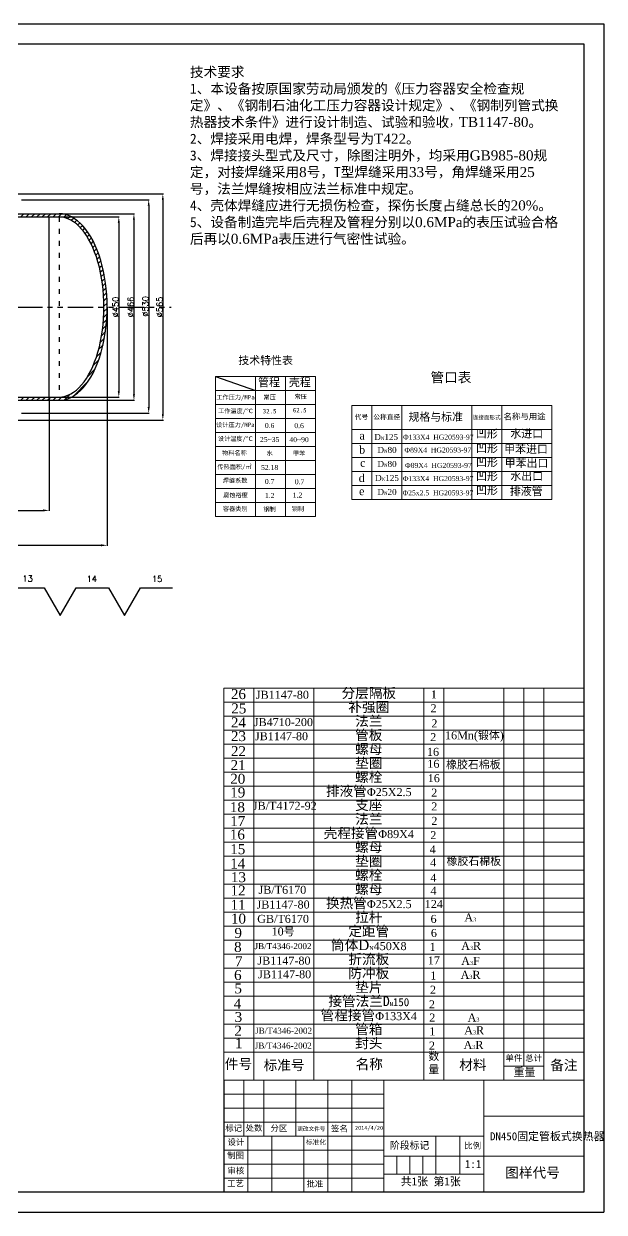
# Model space of a CAD drawing. Header units: millimetres. Extents: x 109 to 4315, y -1665 to 1305.
# Drawn here: x 2864 to 4315, y -1665 to 1305 of the extents above; entities that cross this region are included whole.
import ezdxf

# ---------------------------------------------------------------- set-up
doc = ezdxf.new("R2010")
doc.units = ezdxf.units.MM
doc.linetypes.add('ACAD_ISO03W100', pattern=[30, 12, -18])
doc.linetypes.add('PHANTOMX2', pattern=[127, 63.5, -12.7, 12.7, -12.7, 12.7, -12.7])
doc.layers.add('细实线', color=7, linetype='Continuous', lineweight=15)
doc.styles.get("Standard").update_dxf_attribs({"font": 'txt', "bigfont": 'gbcbig.shx'})
doc.dimstyles.new('ISO-25', dxfattribs={"dimtxt": 15, "dimasz": 15, "dimexe": 1.25, "dimexo": 0.625, "dimtad": 1, "dimtoh": 1, "dimtxsty": 'Standard', "dimcen": 10, "dimadec": 0, "dimazin": 0, "dimtfac": 1, "dimtmove": 0, "dimatfit": 3, "dimfxl": 0, "dimarcsym": 0})

# ---------------------------------------------------------------- blocks, each defined once
blk = doc.blocks.new('*D5')
at = {"color": 0, "lineweight": -2, "transparency": 16777216}
for p, q in [((2952.8, 822.1), (3102.5, 822.1)), ((3101.3, 807.1), (3101.3, 387.1)), ((2952.8, 372.1), (3102.5, 372.1))]:
    blk.add_line(p, q, dxfattribs=at)
at = {"color": 0, "lineweight": 25, "transparency": 16777216}
for points in [[(3098.8, 807.1), (3103.8, 807.1), (3101.3, 822.1)], [(3098.8, 387.1), (3103.8, 387.1), (3101.3, 372.1)]]:
    blk.add_solid(points, dxfattribs=at)
at = {"layer": 'Defpoints', "color": 0, "lineweight": 25, "transparency": 16777216}
for p in [(2952.2, 822.1), (2952.2, 372.1), (3101.3, 372.1)]:
    blk.add_point(p, dxfattribs=at)
at = {"color": 0, "lineweight": 25, "transparency": 16777216, "insert": (3093.1, 597.1), "char_height": 15, "attachment_point": 5, "rotation": 90}
blk.add_mtext('%%C450', dxfattribs=at)
blk = doc.blocks.new('*D6')
at = {"color": 0, "lineweight": -2, "transparency": 16777216}
for p, q in [((2952.8, 830.1), (3140.4, 830.1)), ((3139.1, 815.1), (3139.1, 379.1)), ((2952.8, 364.1), (3140.4, 364.1))]:
    blk.add_line(p, q, dxfattribs=at)
at = {"color": 0, "lineweight": 25, "transparency": 16777216}
for points in [[(3136.6, 815.1), (3141.6, 815.1), (3139.1, 830.1)], [(3136.6, 379.1), (3141.6, 379.1), (3139.1, 364.1)]]:
    blk.add_solid(points, dxfattribs=at)
at = {"layer": 'Defpoints', "color": 0, "lineweight": 25, "transparency": 16777216}
for p in [(2952.2, 830.1), (2952.2, 364.1), (3139.1, 364.1)]:
    blk.add_point(p, dxfattribs=at)
at = {"color": 0, "lineweight": 25, "transparency": 16777216, "insert": (3131, 597.1), "char_height": 15, "attachment_point": 5, "rotation": 90}
blk.add_mtext('%%C466', dxfattribs=at)
blk = doc.blocks.new('*D7')
at = {"color": 0, "lineweight": -2, "transparency": 16777216}
for p, q in [((2857.9, 865.3), (3177.3, 865.3)), ((3176, 850.3), (3176, 347.1)), ((2857.9, 332.1), (3177.3, 332.1))]:
    blk.add_line(p, q, dxfattribs=at)
at = {"color": 0, "lineweight": 25, "transparency": 16777216}
for points in [[(3173.5, 850.3), (3178.5, 850.3), (3176, 865.3)], [(3173.5, 347.1), (3178.5, 347.1), (3176, 332.1)]]:
    blk.add_solid(points, dxfattribs=at)
at = {"layer": 'Defpoints', "color": 0, "lineweight": 25, "transparency": 16777216}
for p in [(2857.2, 865.3), (2857.2, 332.1), (3176, 332.1)]:
    blk.add_point(p, dxfattribs=at)
at = {"color": 0, "lineweight": 25, "transparency": 16777216, "insert": (3167.9, 598.7), "char_height": 15, "attachment_point": 5, "rotation": 90}
blk.add_mtext('%%C530', dxfattribs=at)
blk = doc.blocks.new('*D8')
at = {"color": 0, "lineweight": -2, "transparency": 16777216}
for p, q in [((2755.8, 879.6), (3212.6, 879.6)), ((3211.3, 864.6), (3211.3, 329.6)), ((2755.8, 314.6), (3212.6, 314.6))]:
    blk.add_line(p, q, dxfattribs=at)
at = {"color": 0, "lineweight": 25, "transparency": 16777216}
for points in [[(3208.8, 864.6), (3213.8, 864.6), (3211.3, 879.6)], [(3208.8, 329.6), (3213.8, 329.6), (3211.3, 314.6)]]:
    blk.add_solid(points, dxfattribs=at)
at = {"layer": 'Defpoints', "color": 0, "lineweight": 25, "transparency": 16777216}
for p in [(2755.2, 879.6), (2755.2, 314.6), (3211.3, 314.6)]:
    blk.add_point(p, dxfattribs=at)
at = {"color": 0, "lineweight": 25, "transparency": 16777216, "insert": (3203.2, 597.1), "char_height": 15, "attachment_point": 5, "rotation": 90}
blk.add_mtext('%%C565', dxfattribs=at)
blk = doc.blocks.new('*D47')
at = {"color": 0, "lineweight": -2, "transparency": 16777216}
for p, q in [((2927.2, 371.5), (2927.2, 87.6)), ((2717.2, 343.4), (2717.2, 87.6)), ((2732.2, 88.8), (2912.2, 88.8))]:
    blk.add_line(p, q, dxfattribs=at)
at = {"color": 0, "lineweight": 25, "transparency": 16777216}
for points in [[(2732.2, 91.3), (2732.2, 86.3), (2717.2, 88.8)], [(2912.2, 91.3), (2912.2, 86.3), (2927.2, 88.8)]]:
    blk.add_solid(points, dxfattribs=at)
at = {"layer": 'Defpoints', "color": 0, "lineweight": 25, "transparency": 16777216}
for p in [(2927.2, 372.1), (2717.2, 344), (2927.2, 88.8)]:
    blk.add_point(p, dxfattribs=at)
at = {"color": 0, "lineweight": 25, "transparency": 16777216, "insert": (2822.2, 97), "char_height": 15, "attachment_point": 5}
blk.add_mtext('210', dxfattribs=at)
blk = doc.blocks.new('*D54')
at = {"color": 0, "lineweight": -2, "transparency": 16777216}
for p, q in [((282.2, 596.5), (282.2, 0.3)), ((3072.2, 596.5), (3072.2, 0.3)), ((297.2, 1.6), (3057.2, 1.6))]:
    blk.add_line(p, q, dxfattribs=at)
at = {"color": 0, "lineweight": 25, "transparency": 16777216}
for points in [[(297.2, 4.1), (297.2, -0.9), (282.2, 1.6)], [(3057.2, 4.1), (3057.2, -0.9), (3072.2, 1.6)]]:
    blk.add_solid(points, dxfattribs=at)
at = {"layer": 'Defpoints', "color": 0, "lineweight": 25, "transparency": 16777216}
for p in [(282.2, 597.1), (3072.2, 597.1), (3072.2, 1.6)]:
    blk.add_point(p, dxfattribs=at)
at = {"color": 0, "lineweight": 25, "transparency": 16777216, "insert": (1677.2, 9.7), "char_height": 15, "attachment_point": 5}
blk.add_mtext('6950', dxfattribs=at)

msp = doc.modelspace()

# ---------------------------------------------------------------- hatches: boundary and pattern name
at = {"lineweight": 25}
h = msp.add_hatch(dxfattribs=at)
h.set_pattern_fill('ANSI31', color=256, scale=3, style=0)
h.paths.add_polyline_path([(585.68, 830.112), (495.68, 830.112), (402.18, 830.112), (402.18, 822.112), (585.68, 822.112)])
edge = h.paths.add_edge_path()
edge.add_ellipse((402.18, 597.112), major_axis=(0, 225), ratio=0.49777778, start_angle=0, end_angle=180, ccw=False)
edge.add_line((402.18, 822.112), (402.18, 830.112))
edge.add_ellipse((402.18, 597.112), major_axis=(0, 233), ratio=0.51502146, start_angle=0, end_angle=180)
edge.add_line((402.18, 364.112), (402.18, 372.112))
h.paths.add_polyline_path([(585.68, 372.112), (402.18, 372.112), (402.18, 364.112), (585.68, 364.112)])
h.paths.add_polyline_path([(821.68, 830.112), (718.68, 830.112), (718.68, 822.112), (825.177, 822.112, -0.0371571)])
h.paths.add_polyline_path([(853.18, 830.112), (839.18, 830.112), (821.68, 830.112, 0.0371571), (825.177, 822.112), (853.18, 822.112)])
h.paths.add_polyline_path([(853.18, 830.112), (853.18, 822.112), (865.18, 822.112)])
h.paths.add_polyline_path([(853.18, 372.112), (718.68, 372.112), (718.68, 364.112), (808.68, 364.112), (853.18, 364.112)])
h.paths.add_polyline_path([(865.18, 372.112), (853.18, 372.112), (853.18, 364.112)])
h.paths.add_polyline_path([(1187.18, 372.112), (915.18, 372.112), (909.68, 372.112), (909.68, 364.112), (915.18, 364.112), (1187.18, 364.112)])
h.paths.add_polyline_path([(1777.18, 372.112), (1327.18, 372.112), (1212.18, 372.112), (1212.18, 364.112), (1328.764, 364.112), (1777.18, 364.112)])
h.paths.add_polyline_path([(2394.68, 372.112), (2382.18, 372.112), (2267.18, 372.112), (1817.18, 372.112), (1817.18, 364.112), (1967.18, 364.112), (2265.595, 364.112), (2382.18, 364.112), (2394.68, 364.112)])
h.paths.add_polyline_path([(2522.68, 372.112), (2407.18, 372.112), (2394.68, 372.112), (2394.68, 364.112), (2472.68, 364.112), (2472.68, 364.123), (2522.68, 364.123)])
h.paths.add_polyline_path([(2684.68, 372.112), (2679.18, 372.112), (2611.68, 372.112), (2611.68, 364.112), (2617.18, 364.112), (2664.43, 364.112), (2679.18, 364.112), (2684.68, 364.112)])
h.paths.add_polyline_path([(2952.18, 372.112), (2927.18, 372.112), (2741.18, 372.112), (2741.18, 364.112), (2755.18, 364.112), (2927.18, 364.112), (2952.18, 364.112)])
h.paths.add_polyline_path([(2741.18, 372.112), (2729.18, 372.112), (2741.18, 364.112)])
edge = h.paths.add_edge_path()
edge.add_ellipse((2952.18, 597.112), major_axis=(0, 233), ratio=0.51502146, start_angle=180, end_angle=270)
edge.add_line((3072.18, 597.112), (3064.18, 597.112))
edge.add_ellipse((2952.18, 597.112), major_axis=(0, 225), ratio=0.49777778, start_angle=180, end_angle=270, ccw=False)
edge.add_line((2952.18, 372.112), (2952.18, 364.112))
edge = h.paths.add_edge_path()
edge.add_ellipse((2952.18, 597.112), major_axis=(0, 233), ratio=0.51502146, start_angle=270, end_angle=360)
edge.add_line((2952.18, 830.112), (2952.18, 822.112))
edge.add_ellipse((2952.18, 597.112), major_axis=(0, 225), ratio=0.49777778, start_angle=270, end_angle=360, ccw=False)
edge.add_line((3064.18, 597.112), (3072.18, 597.112))
h.paths.add_polyline_path([(2952.18, 830.112), (2927.18, 830.112), (2741.18, 830.112), (2741.18, 822.112), (2927.18, 822.112), (2952.18, 822.112)])
h.paths.add_polyline_path([(2741.18, 830.112), (2729.18, 822.112), (2741.18, 822.112)])
h.paths.add_polyline_path([(2684.68, 830.112), (2679.18, 830.112), (2611.68, 830.112), (2407.18, 830.112), (2407.18, 822.112), (2611.68, 822.112), (2684.68, 822.112)])

# ---------------------------------------------------------------- linework, layer by layer
for p, q in [((108.629, 1304.933), (4313.629, 1304.933)), ((4313.629, 1304.933), (4313.629, -1665.067)), ((3342.65, 423.769), (3442.65, 388.769)), ((2835.139, -104.403), (2915.139, -104.403)), ((2915.139, -104.403), (2955.139, -173.685)), ((2955.139, -173.685), (2995.139, -104.403)), ((2995.139, -104.403), (3075.139, -104.403)), ((3075.139, -104.403), (3115.139, -173.685)), ((3115.139, -173.685), (3155.139, -104.403)), ((3155.139, -104.403), (3235.139, -104.403)), ((3363.629, -1335.067), (3363.629, -1615.067)), ((108.629, -1665.067), (4313.629, -1665.067))]:
    msp.add_line(p, q, dxfattribs=at)
at = {"lineweight": 30}
for p, q in [((233.629, 1254.933), (4263.629, 1254.933)), ((4263.629, 1254.933), (4263.629, -1615.067)), ((2729.18, 822.112), (2927.18, 822.112)), ((2741.18, 830.112), (2927.18, 830.112)), ((2927.18, 830.112), (2952.18, 830.112)), ((2927.18, 372.112), (2927.18, 822.112)), ((2927.18, 822.112), (2952.18, 822.112)), ((2729.18, 372.112), (2927.18, 372.112)), ((2741.18, 364.112), (2927.18, 364.112)), ((2927.18, 372.112), (2952.18, 372.112)), ((4263.629, -1615.067), (233.629, -1615.067))]:
    msp.add_line(p, q, dxfattribs=at)
at = {"linetype": 'ACAD_ISO03W100', "lineweight": 25}
msp.add_line((2952.18, 822.112), (2952.18, 372.112), dxfattribs=at)
at = {"linetype": 'PHANTOMX2', "lineweight": 25}
msp.add_line((1830.856, 597.112), (3232.02, 597.112), dxfattribs=at)
at = {"linetype": 'PHANTOMX2', "lineweight": 30}
msp.add_line((2927.18, 364.112), (2952.18, 364.112), dxfattribs=at)
at = {"lineweight": 30}
for major_axis, ratio in [((0, 233), 0.51502146), ((0, 225), 0.49777778)]:
    msp.add_ellipse((2952.18, 597.112), major_axis=major_axis, ratio=ratio, start_param=3.14159265, end_param=6.28318531, dxfattribs=at)
at = {"layer": '细实线'}
for p, q in [((3592.65, 423.769), (3342.65, 423.769)), ((3342.65, 423.769), (3342.65, 388.769)), ((3442.65, 73.769), (3442.65, 423.769)), ((3517.65, 73.769), (3517.65, 423.769)), ((3592.65, 388.769), (3592.65, 423.769)), ((3342.65, 353.769), (3342.65, 388.769)), ((3342.65, 388.769), (3592.65, 388.769)), ((3592.65, 353.769), (3592.65, 388.769)), ((3592.65, 353.769), (3342.65, 353.769)), ((3342.65, 353.769), (3342.65, 318.769)), ((3592.65, 318.769), (3592.65, 353.769)), ((4183.343, 350.718), (3683.343, 350.718)), ((3683.343, 350.718), (3683.343, 290.718)), ((3733.343, 115.718), (3733.343, 350.718)), ((3808.343, 115.718), (3808.343, 350.718)), ((3983.343, 115.718), (3983.343, 350.718)), ((4058.343, 115.718), (4058.343, 350.718)), ((4183.343, 290.718), (4183.343, 350.718)), ((3342.65, 283.769), (3342.65, 318.769)), ((3342.65, 318.769), (3592.65, 318.769)), ((3592.65, 283.769), (3592.65, 318.769)), ((3592.65, 283.769), (3342.65, 283.769)), ((3342.65, 283.769), (3342.65, 248.769)), ((3592.65, 248.769), (3592.65, 283.769)), ((3683.343, 255.718), (3683.343, 290.718)), ((3683.343, 290.718), (4183.343, 290.718)), ((4183.343, 255.718), (4183.343, 290.718)), ((3342.65, 213.769), (3342.65, 248.769)), ((3342.65, 248.769), (3592.65, 248.769)), ((3592.65, 213.769), (3592.65, 248.769)), ((4183.343, 255.718), (3683.343, 255.718)), ((3683.343, 255.718), (3683.343, 220.718)), ((4183.343, 220.718), (4183.343, 255.718)), ((3592.65, 213.769), (3342.65, 213.769)), ((3342.65, 213.769), (3342.65, 178.769)), ((3592.65, 178.769), (3592.65, 213.769)), ((3683.343, 185.718), (3683.343, 220.718)), ((3683.343, 220.718), (4183.343, 220.718)), ((4183.343, 185.718), (4183.343, 220.718)), ((3342.65, 143.769), (3342.65, 178.769)), ((3342.65, 178.769), (3592.65, 178.769)), ((3592.65, 143.769), (3592.65, 178.769)), ((4183.343, 185.718), (3683.343, 185.718)), ((3683.343, 185.718), (3683.343, 150.718)), ((4183.343, 150.718), (4183.343, 185.718)), ((3683.343, 115.718), (3683.343, 150.718)), ((3683.343, 150.718), (4183.343, 150.718)), ((4183.343, 115.718), (4183.343, 150.718)), ((3592.65, 143.769), (3342.65, 143.769)), ((3342.65, 143.769), (3342.65, 108.769)), ((3592.65, 108.769), (3592.65, 143.769)), ((3342.65, 73.769), (3342.65, 108.769)), ((3342.65, 108.769), (3592.65, 108.769)), ((3592.65, 73.769), (3592.65, 108.769)), ((3683.343, 115.718), (3733.343, 115.718)), ((3733.343, 115.718), (3808.343, 115.718)), ((3808.343, 115.718), (3883.343, 115.718)), ((3883.343, 115.718), (3983.343, 115.718)), ((3983.343, 115.718), (4058.343, 115.718)), ((4058.343, 115.718), (4183.343, 115.718)), ((3342.65, 73.769), (3442.65, 73.769)), ((3442.65, 73.769), (3517.65, 73.769)), ((3517.65, 73.769), (3592.65, 73.769)), ((4263.629, -355.067), (3363.629, -355.067)), ((3363.629, -355.067), (3363.629, -390.067)), ((3438.629, -1335.067), (3438.629, -355.067)), ((3588.629, -1335.067), (3588.629, -355.067)), ((3863.629, -1335.067), (3863.629, -355.067)), ((3913.629, -1335.067), (3913.629, -355.067)), ((4063.629, -1335.067), (4063.629, -355.067)), ((4113.629, -1300.067), (4113.629, -355.067)), ((4163.629, -1335.067), (4163.629, -355.067)), ((4263.629, -390.067), (4263.629, -355.067)), ((3363.629, -425.067), (3363.629, -390.067)), ((3363.629, -390.067), (4263.629, -390.067)), ((4263.629, -390.067), (4263.629, -425.067)), ((4263.629, -425.067), (3363.629, -425.067)), ((3363.629, -425.067), (3363.629, -460.067)), ((4263.629, -460.067), (4263.629, -425.067)), ((3363.629, -495.067), (3363.629, -460.067)), ((3363.629, -460.067), (4263.629, -460.067)), ((4263.629, -460.067), (4263.629, -495.067)), ((4263.629, -495.067), (3363.629, -495.067)), ((3363.629, -495.067), (3363.629, -530.067)), ((4263.629, -530.067), (4263.629, -495.067)), ((3363.629, -565.067), (3363.629, -530.067)), ((3363.629, -530.067), (4263.629, -530.067)), ((4263.629, -530.067), (4263.629, -565.067)), ((4263.629, -565.067), (3363.629, -565.067)), ((3363.629, -600.067), (3363.629, -565.067)), ((4263.629, -600.067), (4263.629, -565.067)), ((3363.629, -635.067), (3363.629, -600.067)), ((3363.629, -600.067), (4263.629, -600.067)), ((4263.629, -600.067), (4263.629, -635.067)), ((4263.629, -635.067), (3363.629, -635.067)), ((3363.629, -670.067), (3363.629, -635.067)), ((4263.629, -670.067), (4263.629, -635.067)), ((3363.629, -705.067), (3363.629, -670.067)), ((3363.629, -670.067), (4263.629, -670.067)), ((4263.629, -670.067), (4263.629, -705.067)), ((4263.629, -705.067), (3363.629, -705.067)), ((3363.629, -705.067), (3363.629, -740.067)), ((4263.629, -740.067), (4263.629, -705.067)), ((3363.629, -775.067), (3363.629, -740.067)), ((3363.629, -740.067), (4263.629, -740.067)), ((4263.629, -740.067), (4263.629, -775.067)), ((4263.629, -775.067), (3363.629, -775.067)), ((3363.629, -810.067), (3363.629, -775.067)), ((4263.629, -810.067), (4263.629, -775.067)), ((3363.629, -845.067), (3363.629, -810.067)), ((3363.629, -810.067), (4263.629, -810.067)), ((4263.629, -810.067), (4263.629, -845.067)), ((4263.629, -845.067), (3363.629, -845.067)), ((3363.629, -880.067), (3363.629, -845.067)), ((4263.629, -880.067), (4263.629, -845.067)), ((3363.629, -915.067), (3363.629, -880.067)), ((3363.629, -880.067), (4263.629, -880.067)), ((4263.629, -880.067), (4263.629, -915.067)), ((4263.629, -915.067), (3363.629, -915.067)), ((3363.629, -915.067), (3363.629, -950.067)), ((4263.629, -950.067), (4263.629, -915.067)), ((3363.629, -985.067), (3363.629, -950.067)), ((3363.629, -950.067), (4263.629, -950.067)), ((4263.629, -950.067), (4263.629, -985.067)), ((4263.629, -985.067), (3363.629, -985.067)), ((3363.629, -985.067), (3363.629, -1020.067)), ((4263.629, -1020.067), (4263.629, -985.067)), ((3363.629, -1055.067), (3363.629, -1020.067)), ((3363.629, -1020.067), (4263.629, -1020.067)), ((4263.629, -1020.067), (4263.629, -1055.067)), ((4263.629, -1055.067), (3363.629, -1055.067)), ((3363.629, -1090.067), (3363.629, -1055.067)), ((4263.629, -1090.067), (4263.629, -1055.067)), ((3363.629, -1125.067), (3363.629, -1090.067)), ((3363.629, -1090.067), (4263.629, -1090.067)), ((4263.629, -1125.067), (4263.629, -1090.067)), ((3363.629, -1160.067), (3363.629, -1125.067)), ((4263.629, -1125.067), (3363.629, -1125.067)), ((4263.629, -1160.067), (4263.629, -1125.067)), ((3363.629, -1195.067), (3363.629, -1160.067)), ((3363.629, -1160.067), (4263.629, -1160.067)), ((4263.629, -1195.067), (4263.629, -1160.067)), ((3363.629, -1230.067), (3363.629, -1195.067)), ((4263.629, -1195.067), (3363.629, -1195.067)), ((4263.629, -1230.067), (4263.629, -1195.067)), ((3363.629, -1265.067), (3363.629, -1230.067)), ((3363.629, -1230.067), (4263.629, -1230.067)), ((4263.629, -1265.067), (4263.629, -1230.067)), ((3363.629, -1335.067), (3363.629, -1265.067)), ((3363.629, -1265.067), (4263.629, -1265.067)), ((4263.629, -1335.067), (4263.629, -1265.067)), ((4163.629, -1300.067), (4063.629, -1300.067)), ((3763.629, -1335.067), (3363.629, -1335.067)), ((3363.629, -1335.067), (3413.629, -1335.067)), ((3363.629, -1335.067), (3438.629, -1335.067)), ((3413.629, -1335.067), (3413.629, -1475.067)), ((3438.629, -1335.067), (3588.629, -1335.067)), ((3463.629, -1475.067), (3463.629, -1335.067)), ((3463.629, -1335.067), (3543.629, -1335.067)), ((3543.629, -1335.067), (3543.629, -1475.067)), ((3588.629, -1335.067), (3863.629, -1335.067)), ((3623.629, -1475.067), (3623.629, -1335.067)), ((3623.629, -1335.067), (3683.629, -1335.067)), ((3683.629, -1335.067), (3683.629, -1475.067)), ((3763.629, -1370.067), (3763.629, -1335.067)), ((3763.629, -1335.067), (4263.629, -1335.067)), ((3863.629, -1335.067), (3913.629, -1335.067)), ((3913.629, -1335.067), (4063.629, -1335.067)), ((4013.629, -1425.067), (4013.629, -1335.067)), ((4013.629, -1335.067), (4013.629, -1475.067)), ((4063.629, -1335.067), (4163.629, -1335.067)), ((4163.629, -1335.067), (4263.629, -1335.067)), ((3363.629, -1370.067), (3763.629, -1370.067)), ((3763.629, -1405.067), (3763.629, -1370.067)), ((3363.629, -1405.067), (3763.629, -1405.067)), ((3763.629, -1440.067), (3763.629, -1405.067)), ((4263.629, -1425.067), (4013.629, -1425.067)), ((4263.629, -1525.067), (4263.629, -1425.067)), ((3363.629, -1440.067), (3763.629, -1440.067)), ((3763.629, -1580.067), (3763.629, -1440.067)), ((3363.629, -1510.067), (3363.629, -1475.067)), ((3363.629, -1475.067), (3763.629, -1475.067)), ((3413.629, -1475.067), (3463.629, -1475.067)), ((3423.629, -1580.067), (3423.629, -1475.067)), ((3483.629, -1475.067), (3483.629, -1615.067)), ((3543.629, -1475.067), (3623.629, -1475.067)), ((3563.629, -1615.067), (3563.629, -1475.067)), ((3623.629, -1475.067), (3623.629, -1615.067)), ((3683.629, -1615.067), (3683.629, -1475.067)), ((3953.629, -1475.067), (3763.629, -1475.067)), ((3763.629, -1475.067), (3893.629, -1475.067)), ((3893.629, -1475.067), (3893.629, -1525.067)), ((3953.629, -1570.067), (3953.629, -1475.067)), ((4013.629, -1475.067), (3953.629, -1475.067)), ((4013.629, -1525.067), (4013.629, -1475.067)), ((3763.629, -1510.067), (3363.629, -1510.067)), ((3763.629, -1545.067), (3763.629, -1510.067)), ((4263.629, -1525.067), (3763.629, -1525.067)), ((3763.629, -1525.067), (4013.629, -1525.067)), ((3796.129, -1570.067), (3796.129, -1525.067)), ((3796.129, -1525.067), (3828.629, -1525.067)), ((3828.629, -1525.067), (3828.629, -1570.067)), ((3861.129, -1570.067), (3861.129, -1525.067)), ((3861.129, -1525.067), (3893.629, -1525.067)), ((3893.629, -1525.067), (3893.629, -1570.067)), ((3893.629, -1525.067), (4013.629, -1525.067)), ((4013.629, -1525.067), (4013.629, -1570.067)), ((4263.629, -1615.067), (4263.629, -1525.067)), ((3363.629, -1580.067), (3363.629, -1545.067)), ((3363.629, -1545.067), (3763.629, -1545.067)), ((4013.629, -1570.067), (3763.629, -1570.067)), ((3763.629, -1570.067), (3796.129, -1570.067)), ((3828.629, -1570.067), (3861.129, -1570.067)), ((3893.629, -1570.067), (3953.629, -1570.067)), ((4013.629, -1615.067), (4013.629, -1570.067)), ((3363.629, -1580.067), (3763.629, -1580.067)), ((3423.629, -1615.067), (3423.629, -1580.067)), ((3423.629, -1580.067), (3483.629, -1580.067)), ((3563.629, -1580.067), (3623.629, -1580.067)), ((3683.629, -1580.067), (3763.629, -1580.067)), ((3763.629, -1580.067), (3763.629, -1615.067)), ((4263.629, -1615.067), (3363.629, -1615.067)), ((3363.629, -1615.067), (3423.629, -1615.067)), ((3483.629, -1615.067), (3563.629, -1615.067)), ((3623.629, -1615.067), (3683.629, -1615.067)), ((3763.629, -1615.067), (4013.629, -1615.067))]:
    msp.add_line(p, q, dxfattribs=at)

# ---------------------------------------------------------------- texts
at = {"lineweight": 25, "char_height": 15, "attachment_point": 1}
for s, insert, width in [('13', (2860.554, -74.244), 494.37848), ('14', (3021.004, -74.98), 366.05971), ('15', (3184.162, -74.98), 132.18823), ('{\\fSimSun|b0|i0|c134|p2;制图}', (3372.058, -1515.788), 205.25401)]:
    msp.add_mtext(s, dxfattribs=dict(at, insert=insert, width=width))
at = {"linetype": 'ACAD_ISO03W100', "lineweight": 25, "attachment_point": 1}
for s, insert, char_height, width in [('{\\fSimSun|b0|i0|c134|p2;标记}', (3367.408, -1447.43), 15, 246.95641), ('{\\fSimSun|b0|i0|c134|p2;处数}', (3418.291, -1446.916), 15, 122.9584), ('{\\fSimSun|b0|i0|c134|p2;分区}', (3480.381, -1447.679), 15, 126.77698), ('{\\fSimSun|b0|i0|c134|p2;更改文件号}', (3547.588, -1451.493), 10, 157.32564), ('{\\fSimSun|b0|i0|c134|p2;签名}', (3631.597, -1448.442), 15, 118.37609), ('{\\fSimSun|b0|i0|c134|p2;2014/4/20}', (3691.414, -1449.075), 10, 106.15662), ('{\\fSimSun|b0|i0|c134|p2;设计}', (3373.011, -1482.428), 15, 105.39291), ('{\\fSimSun|b0|i0|c134|p2;标准化}', (3568.972, -1483.533), 12, 118.37609), ('{\\fSimSun|b0|i0|c134|p2;DN450固定管板式换热器}', (4029.029, -1465.259), 20, 389.49551), ('{\\fSimSun|b0|i0|c134|p2;阶段标记}', (3778.994, -1488.873), 18, 104.62919), ('{\\fSimSun|b0|i0|c134|p2;比例}', (3964.783, -1491.226), 15, 81.71769), ('{\\fSimSun|b0|i0|c134|p2;1:1}', (3966.31, -1534.709), 20, 14.51061), ('{\\fSimSun|b0|i0|c134|p2;审核}', (3372.697, -1553.717), 15, 101.57432), ('{\\fSimSun|b0|i0|c134|p2;图样代号}', (4067.214, -1553.751), 25, 239.80705), ('{\\fSimSun|b0|i0|c134|p2;工艺}', (3371.933, -1585.757), 15, 151.21589), ('{\\fSimSun|b0|i0|c134|p2;批准}', (3570.499, -1586.52), 15, 121.43096), ('{\\fSimSun|b0|i0|c134|p2;共1张 第1张}', (3805.93, -1578.192), 20, 158.08936)]:
    msp.add_mtext(s, dxfattribs=dict(at, insert=insert, char_height=char_height, width=width))
at = {"layer": '细实线'}
for s, insert, char_height, width, attachment_point in [('{\\fSimSun|b0|i0|c134|p2;\\H1.667x;技术要求\\H0.6x;\\P\\H1.667x;1、本设备按原国家劳动局颁发的《压力容器安全检查规定》、《钢制石油化工压力容器设计规定》、《钢制列管式换热器技术条件》进行设计制造、试验和验收\\Ftxt,gbcbig|c134;，\\fTimes New Roman|b0|i0|c186|p18;TB1147-80\\fSimSun|b0|i0|c134|p2;。\\P2、焊接采用电焊，焊条型号为\\fTimes New Roman|b0|i0|c186|p18;T422\\fSimSun|b0|i0|c134|p2;。\\P3、焊接接头型式及尺寸，除图注明外，均采用\\fTimes New Roman|b0|i0|c186|p18;GB985-80\\fSimSun|b0|i0|c134|p2;规定，对接焊缝采用\\fTimes New Roman|b0|i0|c186|p18;8\\fSimSun|b0|i0|c134|p2;号，T型焊缝采用\\fTimes New Roman|b0|i0|c186|p18;33\\fSimSun|b0|i0|c134|p2;号，角焊缝采用\\fTimes New Roman|b0|i0|c186|p18;25\\fSimSun|b0|i0|c134|p2;号，法兰焊缝按相应法兰标准中规定。\\P4、壳体焊缝应进行无损伤检查，探伤长度占缝总长的\\fTimes New Roman|b0|i0|c186|p18;20%\\fSimSun|b0|i0|c134|p2;。\\P5、设备制造完毕后壳程及管程分别以\\fTimes New Roman|b0|i0|c186|p18;0.6MPa\\fSimSun|b0|i0|c134|p2;的表压试验合格后再以\\fTimes New Roman|b0|i0|c186|p18;0.6MPa\\fSimSun|b0|i0|c134|p2;表压进行气密性试验。}', (3279.041, 1196.998), 15, 920.32101, 1), ('{\\fSimSun|b0|i0|c134|p2;技术特性表}', (3468.191, 473.924), 20, 249.16447, 2), ('{\\fSimSun|b0|i0|c134|p2;管程}', (3476.741, 419.002), 20, 75, 2), ('{\\fSimSun|b0|i0|c134|p2;壳程}', (3553.786, 419.002), 20, 75, 2), ('{\\fSimSun|b0|i0|c134|p2;管口表}', (3931.38, 433.75), 25, 500, 2), ('{\\fSimSun|b0|i0|c134|p2;工作压力/MPa}', (3393.026, 377.112), 11, 100, 2), ('{\\fSimSun|b0|i0|c134|p2;常压}', (3478.25, 377.38), 11, 75, 2), ('{\\fSimSun|b0|i0|c134|p2;常压}', (3556.056, 378.428), 11, 75, 2), ('{\\fSimSun|b0|i0|c134|p2;工作温度/℃}', (3393.026, 342.864), 11, 100, 2), ('{\\fSimSun|b0|i0|c134|p2;32.5}', (3478.25, 342.38), 11, 75, 2), ('{\\fSimSun|b0|i0|c134|p2;62.5}', (3553.505, 344.772), 11, 75, 2), ('{\\fSimSun|b0|i0|c134|p2;代号}', (3707.661, 328.246), 12, 50, 2), ('{\\fSimSun|b0|i0|c134|p2;公称直径}', (3737.433, 328.246), 12, 75, 1), ('{\\fSimSun|b0|i0|c134|p2;规格与标准}', (3893.239, 332.511), 20, 175, 2), ('{\\fSimSun|b0|i0|c134|p2;连接面形式}', (4020.843, 326.203), 10, 75, 2), ('{\\fSimSun|b0|i0|c134|p2;名称与用途}', (4115.389, 330.97), 15, 125, 2), ('{\\fSimSun|b0|i0|c134|p2;设计压力/MPa}', (3392.65, 308.24), 11, 100, 2), ('{\\fTimes New Roman|b0|i0|c186|p18;0.6}', (3478.25, 307.38), 12.5, 75, 2), ('{\\fTimes New Roman|b0|i0|c186|p18;0.6}', (3551.846, 306.89), 12.5, 75, 2), ('{\\fSimSun|b0|i0|c134|p2;设计温度/℃}', (3392.65, 273.616), 11, 100, 2), ('{\\fTimes New Roman|b0|i0|c186|p18;25~35}', (3478.25, 272.38), 12.5, 75, 2), ('{\\fTimes New Roman|b0|i0|c186|p18;40~90}', (3551.846, 271.89), 12.5, 75, 2), ('{\\fTimes New Roman|b0|i0|c186|p18;a}', (3709.413, 285.91), 20, 50, 2), ('{\\fTimes New Roman|b0|i0|c186|p18;D\\H0.5333x;N\\H1.875x;125}', (3769.48, 279.769), 15, 75, 2), ('{\\fTimes New Roman|b0|i0|c134|p18;Φ\\fTimes New Roman|b0|i0|c186|p18;133X4  HG20593-97}', (3811.752, 271.856), 12.5, 175, 4), ('{\\fSimSun|b0|i0|c134|p2;凹形}', (4020.843, 290.718), 20, 75, 2), ('{\\fSimSun|b0|i0|c134|p2;水进口}', (4120.843, 290.718), 20, 125, 2), ('{\\fSimSun|b0|i0|c134|p2;物料名称}', (3390.357, 238.233), 11, 100, 2), ('{\\fSimSun|b0|i0|c134|p2;水}', (3478.25, 237.38), 11, 75, 2), ('{\\fSimSun|b0|i0|c134|p2;甲苯}', (3551.846, 236.89), 11, 75, 2), ('{\\fTimes New Roman|b0|i0|c186|p18;b}', (3709.413, 250.376), 20, 50, 2), ('{\\fTimes New Roman|b0|i0|c186|p18;D\\H0.5333x;N\\H1.875x;80}', (3771.736, 247.462), 15, 75, 2), ('{\\fTimes New Roman|b0|i0|c134|p18;Φ\\fTimes New Roman|b0|i0|c186|p18;89X4  HG20593-97}', (3815.388, 239.615), 12.5, 175, 4), ('{\\fSimSun|b0|i0|c134|p2;凹形}', (4021.432, 254.207), 20, 75, 2), ('{\\fSimSun|b0|i0|c134|p2;甲苯进口}', (4064.479, 252.164), 20, 125, 1), ('{\\fTimes New Roman|b0|i0|c186|p18;c}', (3711.217, 217.66), 20, 50, 2), ('{\\fTimes New Roman|b0|i0|c186|p18;D\\H0.5333x;N\\H1.875x;80}', (3771.736, 212.462), 15, 75, 2), ('{\\fSimSun|b0|i0|c134|p2;凹形}', (4021.432, 219.207), 20, 75, 2), ('{\\fSimSun|b0|i0|c134|p2;甲苯出口}', (4065.842, 216.967), 20, 125, 1), ('{\\fSimSun|b0|i0|c134|p2;传热面积/㎡}', (3390.357, 203.233), 11, 100, 2), ('{\\fTimes New Roman|b0|i0|c186|p18;52.18}', (3478.25, 202.38), 12.5, 75, 2), ('{\\fTimes New Roman|b0|i0|c186|p18;d}', (3708.343, 179.842), 20, 50, 2), ('{\\fTimes New Roman|b0|i0|c134|p18;Φ\\fTimes New Roman|b0|i0|c186|p18;89X4  HG20593-97}', (3816.752, 201.21), 12.5, 175, 4), ('{\\fSimSun|b0|i0|c134|p2;凹形}', (4021.432, 184.207), 20, 75, 2), ('{\\fSimSun|b0|i0|c134|p2;水出口}', (4120.843, 184.207), 20, 125, 2), ('{\\fSimSun|b0|i0|c134|p2;焊缝系数}', (3391.919, 168.914), 11, 100, 2), ('{\\fTimes New Roman|b0|i0|c186|p18;0.7}', (3478.25, 167.38), 12.5, 75, 2), ('{\\fTimes New Roman|b0|i0|c186|p18;0.7}', (3553.077, 166.756), 12.5, 75, 2), ('{\\fTimes New Roman|b0|i0|c186|p18;D\\H0.5333x;N\\H1.875x;125}', (3771.736, 177.462), 15, 75, 2), ('{\\fTimes New Roman|b0|i0|c134|p18;Φ\\fTimes New Roman|b0|i0|c186|p18;133X4  HG20593-97}', (3811.298, 168.253), 12.5, 175, 4), ('{\\fSimSun|b0|i0|c134|p2;凹形}', (4021.432, 149.207), 20, 75, 2), ('{\\fSimSun|b0|i0|c134|p2;排液管}', (4119.48, 146.632), 20, 125, 2), ('{\\fSimSun|b0|i0|c134|p2;腐蚀裕度}', (3393.015, 132.453), 11, 100, 2), ('{\\fTimes New Roman|b0|i0|c186|p18;1.2}', (3478.25, 132.38), 12.5, 75, 2), ('{\\fTimes New Roman|b0|i0|c186|p18;1.2}', (3547.96, 133.302), 12.5, 75, 2), ('{\\fTimes New Roman|b0|i0|c186|p18;e}', (3708.343, 146.979), 20, 50, 2), ('{\\fTimes New Roman|b0|i0|c186|p18;D\\H0.5333x;N\\H1.875x;20}', (3771.736, 142.462), 15, 75, 2), ('{\\fTimes New Roman|b0|i0|c134|p18;Φ\\fTimes New Roman|b0|i0|c186|p18;25x2.5  HG20593-97}', (3810.616, 132.572), 12.5, 175, 4), ('{\\fSimSun|b0|i0|c134|p2;容器类别}', (3392.285, 98.549), 11, 100, 2), ('{\\fSimSun|b0|i0|c134|p2;钢制}', (3478.25, 97.38), 11, 75, 2), ('{\\fSimSun|b0|i0|c134|p2;钢制}', (3548.742, 98.132), 11, 75, 2), ('{\\fSimSun|b0|i0|c134|p2;分层隔板}', (3726.129, -355.067), 25, 275, 2), ('{\\fTimes New Roman|b0|i0|c186|p18;26}', (3400.27, -357.642), 25, 75, 2), ('{\\fTimes New Roman|b0|i0|c186|p18;JB1147-80}', (3510.192, -361.934), 20, 150, 2), ('{\\fTimes New Roman|b0|i0|c186|p18;1}', (3888.629, -361.17), 20, 50, 2), ('{\\fTimes New Roman|b0|i0|c186|p18;25}', (3401.129, -393.5), 25, 75, 2), ('{\\fSimSun|b0|i0|c134|p2;补强圈}', (3726.129, -390.067), 25, 275, 2), ('{\\fTimes New Roman|b0|i0|c186|p18;2}', (3887.865, -395.407), 20, 50, 2), ('{\\fTimes New Roman|b0|i0|c186|p18;24}', (3400.27, -428.5), 25, 75, 2), ('{\\fTimes New Roman|b0|i0|c186|p18;JB4710-200}', (3512.77, -430.217), 20, 150, 2), ('{\\fSimSun|b0|i0|c134|p2;\\H2x;法兰}', (3726.129, -425.067), 12.5, 275, 2), ('{\\fTimes New Roman|b0|i0|c186|p18;2}', (3890.093, -433.56), 20, 50, 2), ('{\\fTimes New Roman|b0|i0|c186|p18;23}', (3400.27, -462.642), 25, 75, 2), ('{\\fTimes New Roman|b0|i0|c186|p18;JB1147-80}', (3507.965, -465.475), 20, 150, 2), ('{\\fSimSun|b0|i0|c134|p2;管板}', (3726.129, -460.067), 25, 275, 2), ('{\\fTimes New Roman|b0|i0|c186|p18;2}', (3887.063, -467.773), 20, 50, 2), ('{\\fTimes New Roman|b0|i0|c186|p18;16Mn(\\fSimSun|b0|i0|c134|p2;锻体\\fTimes New Roman|b0|i0|c186|p18;)}', (3916.684, -463.118), 20, 150, 1), ('{\\fTimes New Roman|b0|i0|c186|p18;22}', (3400.27, -500.217), 25, 75, 2), ('{\\fSimSun|b0|i0|c134|p2;螺母}', (3726.129, -495.067), 25, 275, 2), ('{\\fTimes New Roman|b0|i0|c186|p18;16}', (3886.582, -504.608), 20, 50, 2), ('{\\fSimSun|b0|i0|c134|p2;垫圈}', (3726.129, -530.067), 25, 275, 2), ('{\\fTimes New Roman|b0|i0|c186|p18;16}', (3887.574, -534.471), 20, 50, 2), ('{\\fSimSun|b0|i0|c134|p2;橡胶石棉板}', (3987.418, -536.367), 20, 150, 2), ('{\\fTimes New Roman|b0|i0|c186|p18;21}', (3399.41, -535.217), 25, 75, 2), ('{\\fSimSun|b0|i0|c134|p2;螺栓}', (3726.129, -565.067), 25, 275, 2), ('{\\fTimes New Roman|b0|i0|c186|p18;20}', (3398.551, -569.359), 25, 75, 2), ('{\\fTimes New Roman|b0|i0|c186|p18;16}', (3888.663, -570.315), 20, 50, 2), ('{\\fTimes New Roman|b0|i0|c186|p18;19}', (3398.551, -603.5), 25, 75, 2), ('{\\fSimSun|b0|i0|c134|p2;\\H2x;排液管\\fTimes New Roman|b0|i0|c134|p18;\\H0.8x;Φ\\fTimes New Roman|b0|i0|c186|p18;25X2.5}', (3726.129, -600.067), 12.5, 275, 2), ('{\\fTimes New Roman|b0|i0|c186|p18;2}', (3889.67, -606.381), 20, 50, 2), ('{\\fTimes New Roman|b0|i0|c186|p18;18}', (3397.692, -640.217), 25, 75, 2), ('{\\fTimes New Roman|b0|i0|c186|p18;JB/T4172-92}', (3516.207, -639.359), 20, 150, 2), ('{\\fSimSun|b0|i0|c134|p2;支座}', (3726.129, -635.067), 25, 275, 2), ('{\\fTimes New Roman|b0|i0|c186|p18;2}', (3889.863, -640.985), 20, 50, 2), ('{\\fTimes New Roman|b0|i0|c186|p18;17}', (3398.551, -675.217), 25, 75, 2), ('{\\fSimSun|b0|i0|c134|p2;\\H2x;法兰}', (3726.129, -670.067), 12.5, 275, 2), ('{\\fTimes New Roman|b0|i0|c186|p18;2}', (3890.058, -677.074), 20, 50, 2), ('{\\fTimes New Roman|b0|i0|c186|p18;16}', (3397.692, -708.5), 25, 75, 2), ('{\\fSimSun|b0|i0|c134|p2;\\H2x;壳程接管\\fTimes New Roman|b0|i0|c134|p18;\\H0.8x;Φ\\fTimes New Roman|b0|i0|c186|p18;89X4}', (3726.129, -705.067), 12.5, 275, 2), ('{\\fTimes New Roman|b0|i0|c186|p18;2}', (3887.4, -712.705), 20, 50, 2), ('{\\fSimSun|b0|i0|c134|p2;螺母}', (3726.129, -740.067), 25, 275, 2), ('{\\fTimes New Roman|b0|i0|c186|p18;15}', (3398.551, -745.217), 25, 75, 2), ('{\\fSimSun|b0|i0|c134|p2;垫圈}', (3726.129, -775.067), 25, 275, 2), ('{\\fTimes New Roman|b0|i0|c186|p18;4}', (3885.783, -748.157), 20, 50, 2), ('{\\fTimes New Roman|b0|i0|c186|p18;14}', (3398.551, -781.076), 25, 75, 2), ('{\\fTimes New Roman|b0|i0|c186|p18;4}', (3886.883, -780.994), 20, 50, 2), ('{\\fSimSun|b0|i0|c134|p2;橡胶石棉板}', (3988.629, -777.355), 20, 150, 2), ('{\\fTimes New Roman|b0|i0|c186|p18;13}', (3400.27, -815.217), 25, 75, 2), ('{\\fSimSun|b0|i0|c134|p2;螺栓}', (3726.129, -810.067), 25, 275, 2), ('{\\fTimes New Roman|b0|i0|c186|p18;4}', (3887.461, -819.323), 20, 50, 2), ('{\\fTimes New Roman|b0|i0|c186|p18;12}', (3399.41, -848.5), 25, 75, 2), ('{\\fTimes New Roman|b0|i0|c186|p18;JB/T6170}', (3510.192, -849.359), 20, 150, 2), ('{\\fSimSun|b0|i0|c134|p2;螺母}', (3726.129, -845.067), 25, 275, 2), ('{\\fTimes New Roman|b0|i0|c186|p18;4}', (3887.673, -851.753), 20, 50, 2), ('{\\fTimes New Roman|b0|i0|c186|p18;11}', (3399.41, -884.359), 25, 75, 2), ('{\\fTimes New Roman|b0|i0|c186|p18;JB1147-80}', (3511.99, -886.046), 20, 150, 2), ('{\\fSimSun|b0|i0|c134|p2;换热管\\fTimes New Roman|b0|i0|c134|p18;\\H0.8x;Φ\\fTimes New Roman|b0|i0|c186|p18;25X2.5}', (3726.129, -880.067), 25, 275, 2), ('{\\fTimes New Roman|b0|i0|c186|p18;124}', (3888.629, -884.843), 20, 50, 2), ('{\\fTimes New Roman|b0|i0|c186|p18;10}', (3400.365, -918.881), 25, 75, 2), ('{\\fSimSun|b0|i0|c134|p2;拉杆}', (3726.129, -915.067), 25, 275, 2), ('{\\fTimes New Roman|b0|i0|c186|p18;A\\H0.5x;3}', (3979.677, -918.327), 20, 150, 2), ('{\\fTimes New Roman|b0|i0|c186|p18;GB/T6170}', (3511.91, -921.934), 20, 150, 2), ('{\\fSimSun|b0|i0|c134|p2;定距管}', (3726.129, -950.067), 25, 275, 2), ('{\\fTimes New Roman|b0|i0|c186|p18;6}', (3888.057, -922.056), 20, 50, 2), ('{\\fTimes New Roman|b0|i0|c186|p18;9}', (3399.602, -954.644), 25, 75, 2), ('{\\fTimes New Roman|b0|i0|c186|p18;10\\fSimSun|b0|i0|c134|p2;号}', (3511.91, -953.5), 20, 150, 2), ('{\\fTimes New Roman|b0|i0|c186|p18;6}', (3888.842, -957.077), 20, 50, 2), ('{\\fTimes New Roman|b0|i0|c186|p18;8}', (3398.838, -989.644), 25, 75, 2), ('{\\fTimes New Roman|b0|i0|c186|p18;JB/T4346-2002}', (3511.755, -992.556), 15, 150, 2), ('{\\fSimSun|b0|i0|c134|p2;筒体\\fTimes New Roman|b0|i0|c186|p18;D\\H0.4x;N\\H2x;450X8}', (3726.129, -985.067), 25, 275, 2), ('{\\fTimes New Roman|b0|i0|c186|p18;1}', (3885.336, -991.96), 20, 50, 2), ('{\\fTimes New Roman|b0|i0|c186|p18;A\\H0.5x;3\\H2x;R}', (3957.075, -989.379), 20, 150, 1), ('{\\fTimes New Roman|b0|i0|c186|p18;7}', (3401.129, -1025.407), 25, 75, 2), ('{\\fTimes New Roman|b0|i0|c186|p18;JB1147-80}', (3514.105, -1026.238), 20, 150, 2), ('{\\fSimSun|b0|i0|c134|p2;折流板}', (3726.129, -1020.067), 25, 275, 2), ('{\\fTimes New Roman|b0|i0|c186|p18;17}', (3888.629, -1025.798), 20, 50, 2), ('{\\fTimes New Roman|b0|i0|c186|p18;A\\H0.5x;3\\H2x;F}', (3980.228, -1026.933), 20, 150, 2), ('{\\fTimes New Roman|b0|i0|c186|p18;6}', (3398.838, -1059.644), 25, 75, 2), ('{\\fTimes New Roman|b0|i0|c186|p18;JB1147-80}', (3515.849, -1060.401), 20, 150, 2), ('{\\fSimSun|b0|i0|c134|p2;防冲板}', (3726.129, -1055.067), 25, 275, 2), ('{\\fTimes New Roman|b0|i0|c186|p18;1}', (3887.227, -1063.56), 20, 50, 2), ('{\\fTimes New Roman|b0|i0|c186|p18;A\\H0.5x;3\\H2x;R}', (3955.681, -1061.804), 20, 150, 1), ('{\\fTimes New Roman|b0|i0|c186|p18;5}', (3399.602, -1093.118), 25, 75, 2), ('{\\fSimSun|b0|i0|c134|p2;垫片}', (3726.129, -1090.067), 25, 275, 2), ('{\\fTimes New Roman|b0|i0|c186|p18;2}', (3886.534, -1099.057), 20, 50, 2), ('{\\fSimSun|b0|i0|c134|p2;接管法兰D\\H0.4x;N\\H2x;150}', (3726.129, -1125.067), 25, 275, 2), ('{\\fTimes New Roman|b0|i0|c186|p18;4}', (3398.074, -1131.17), 25, 75, 2), ('{\\fSimSun|b0|i0|c134|p2;管程接管\\fTimes New Roman|b0|i0|c134|p18;\\H0.8x;Φ\\fTimes New Roman|b0|i0|c186|p18;133X4}', (3726.129, -1160.067), 25, 275, 2), ('{\\fTimes New Roman|b0|i0|c186|p18;2}', (3883.941, -1135.71), 20, 50, 2), ('{\\fTimes New Roman|b0|i0|c186|p18;3}', (3400.365, -1164.644), 25, 75, 2), ('{\\fTimes New Roman|b0|i0|c186|p18;2}', (3884.741, -1168.56), 20, 50, 2), ('{\\fTimes New Roman|b0|i0|c186|p18;A\\H0.5x;3}', (3987.865, -1168.458), 20, 150, 2), ('{\\fTimes New Roman|b0|i0|c186|p18;2}', (3399.602, -1198.881), 25, 75, 2), ('{\\fTimes New Roman|b0|i0|c186|p18;JB/T4346-2002}', (3513.126, -1203.932), 15, 150, 2), ('{\\fSimSun|b0|i0|c134|p2;管箱}', (3726.129, -1195.067), 25, 275, 2), ('{\\fTimes New Roman|b0|i0|c186|p18;1}', (3884.662, -1203.063), 20, 50, 2), ('{\\fTimes New Roman|b0|i0|c186|p18;A\\H0.5x;3\\H2x;R}', (3964.594, -1200.427), 20, 150, 1), ('{\\fTimes New Roman|b0|i0|c186|p18;1}', (3401.129, -1230.067), 25, 75, 2), ('{\\fTimes New Roman|b0|i0|c186|p18;JB/T4346-2002}', (3512.38, -1241.291), 15, 150, 2), ('{\\fSimSun|b0|i0|c134|p2;封头}', (3726.129, -1230.067), 25, 275, 2), ('{\\fTimes New Roman|b0|i0|c186|p18;2}', (3883.941, -1238.56), 20, 50, 2), ('{\\fTimes New Roman|b0|i0|c186|p18;A\\H0.5x;3\\H2x;R}', (3987.865, -1236.933), 20, 150, 2), ('{\\fSimSun|b0|i0|c134|p2;数量}', (3888.629, -1265.067), 20, 50, 2), ('{\\fSimSun|b0|i0|c134|p2;单件}', (4067.767, -1271.782), 15, 50, 1), ('{\\fSimSun|b0|i0|c134|p2;总计}', (4138.112, -1272.299), 15, 50, 2), ('{\\fSimSun|b0|i0|c134|p2;件号}', (3400.365, -1281.85), 25, 75, 2), ('{\\fSimSun|b0|i0|c134|p2;标准号}', (3514.393, -1284.901), 25, 150, 2), ('{\\fSimSun|b0|i0|c134|p2;名称}', (3727.212, -1282.38), 25, 275, 2), ('{\\fSimSun|b0|i0|c134|p2;材料}', (3986.338, -1284.138), 25, 150, 2), ('{\\fSimSun|b0|i0|c134|p2;重量}', (4115.157, -1304.644), 20, 100, 2), ('{\\fSimSun|b0|i0|c134|p2;备注}', (4213.629, -1284.901), 25, 100, 2)]:
    msp.add_mtext(s, dxfattribs=dict(at, insert=insert, char_height=char_height, width=width, attachment_point=attachment_point))

# ---------------------------------------------------------------- dimensions: what is measured, and where the dimension line sits
at = {"lineweight": 25}
for base, p1, p2, text, picture, middle in [((3211.332, 314.612), (2755.18, 879.612), (2755.18, 314.612), '%%C565', '*D8', (3203.207, 597.112)), ((3176.048, 332.112), (2857.246, 865.268), (2857.246, 332.112), '%%C530', '*D7', (3167.923, 598.69)), ((3139.149, 364.112), (2952.18, 830.112), (2952.18, 364.112), '%%C466', '*D6', (3131.024, 597.112)), ((3101.251, 372.112), (2952.18, 822.112), (2952.18, 372.112), '%%C450', '*D5', (3093.126, 597.112))]:
    dim = msp.add_linear_dim(base=base, p1=p1, p2=p2, angle=90, text=text, dimstyle='ISO-25', dxfattribs=at)
    dim.commit()
    dim.dimension.update_dxf_attribs({"geometry": picture, "text_midpoint": middle})
dim = msp.add_linear_dim(base=(3072.18, 1.595), p1=(282.18, 597.112), p2=(3072.18, 597.112), text='6950', dimstyle='ISO-25', dxfattribs=at)
dim.commit()
dim.dimension.update_dxf_attribs({"geometry": '*D54', "text_midpoint": (1677.18, 9.72)})
dim = msp.add_linear_dim(base=(2927.18, 88.845), p1=(2717.18, 343.987), p2=(2927.18, 372.112), dimstyle='ISO-25', dxfattribs=at)
dim.commit()
dim.dimension.update_dxf_attribs({"geometry": '*D47', "text_midpoint": (2822.18, 96.97)})

doc.saveas('drawing.dxf')
